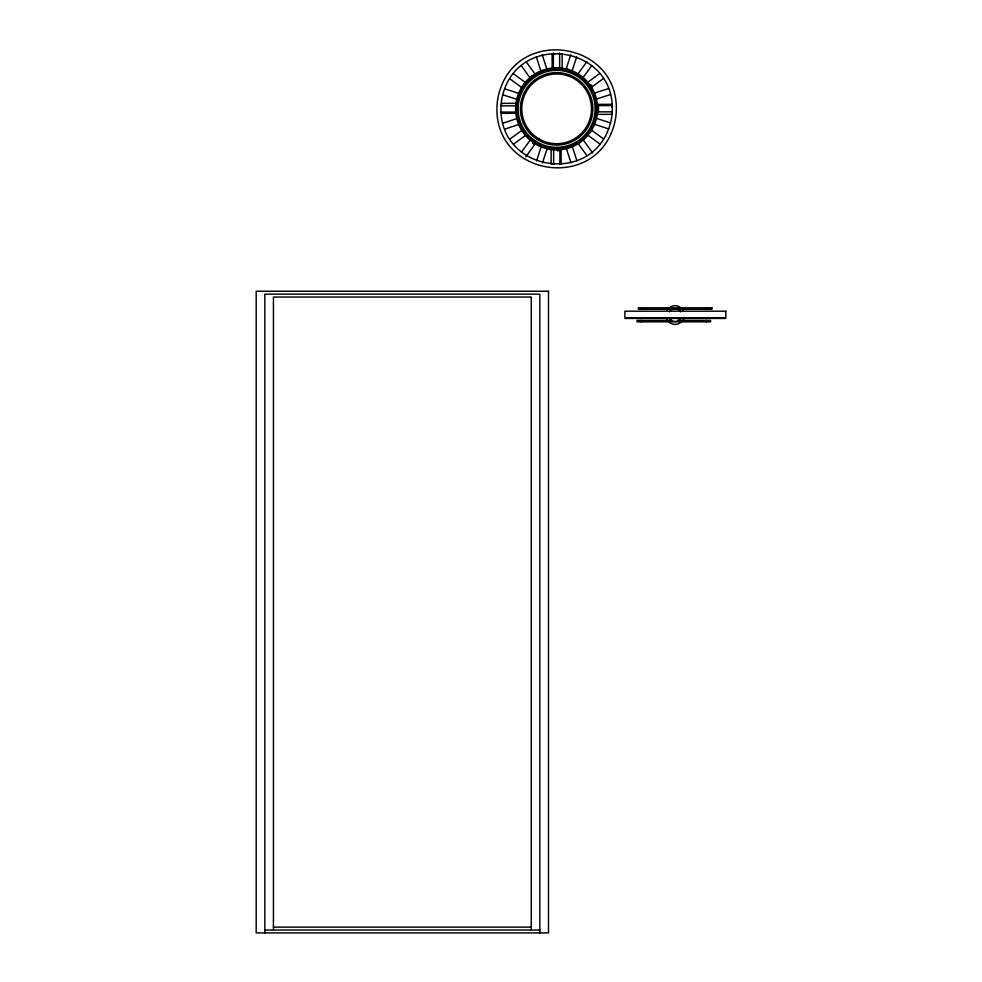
<?xml version="1.0" encoding="UTF-8"?>
<svg xmlns="http://www.w3.org/2000/svg" width="982" height="982" viewBox="0 0 982 982"><rect width="100%" height="100%" fill="white"/><g stroke="black" fill="none" stroke-linecap="round" stroke-linejoin="round"><path stroke-width="1.47" d="M570.751 54.845L566.221 68.801L568.603 69.575M536.565 160.901L541.094 146.944M572.162 70.729L576.704 56.772M542.506 162.828L547.035 148.871M523.725 84.317L525.186 82.292L513.316 73.662M578.128 73.724L586.745 61.854M521.454 152.149L530.084 140.279M583.173 77.394L591.802 65.524M525.812 156.789L535.141 143.949L533.116 142.476M531.9 76.08L529.875 77.541L521.258 65.671M587.923 82.083L599.793 73.466M509.793 139.162L521.663 130.532M603.464 78.511L591.594 87.14L590.121 85.115M513.463 144.219L525.333 135.59M594.662 93.069L608.607 88.527M502.723 123.204L516.667 118.662M596.59 99.01L610.546 94.468M504.65 129.145L518.606 124.604M554.99 53.74L552.13 53.74L552.13 68.531M559.274 53.74L562.134 53.74L562.134 68.531M517.354 103.343L501.532 103.343L501.532 106.191M596.553 104.338L611.725 104.338L611.725 107.198M612.338 105.59L597.67 105.59L597.67 111.838L612.338 111.838M500.918 105.835L515.587 105.835M500.918 112.083L515.587 112.083M501.532 113.335L516.323 113.335M596.553 114.342L611.725 114.342L611.725 111.482M557.383 149.878L559.875 149.878L559.875 164.546M557.383 150.7L559.875 150.7M553.983 163.933L551.135 163.933L551.135 148.761M724.102 317.702L626.602 317.702L626.676 318.413M671.602 320.402L637.036 320.402L637.036 321.851L710.649 321.851L710.649 320.402L677.641 320.402M273.438 927.131L531.25 927.131M264.845 930.015L539.842 930.015M596.663 118.429L610.62 122.959M504.576 88.773L518.521 93.302M594.736 124.37L608.693 128.912M502.637 94.714L516.593 99.243M591.741 130.336L603.611 138.953M588.071 135.381L599.941 144.01M509.94 78.928L521.516 87.349M532.625 143.151L534.65 144.612M590.796 84.636L592.256 86.661M583.382 140.131L592.711 152.971M526.303 62.001L534.932 73.871M578.324 143.802L586.954 155.672M572.408 146.87L576.937 160.815M542.26 54.918L546.802 68.875M566.454 148.798L570.996 162.754M536.319 56.858L540.861 70.814M723.452 317.702L723.452 318.413M707.556 307.82L707.556 309.256M706.316 320.402L706.316 321.851M642.645 307.82L642.645 309.256M641.406 320.402L641.406 321.851M637.072 317.702L637.072 318.413M598.492 105.59L598.492 111.838M561.127 148.761L561.127 163.933M559.63 53.126L559.63 67.795M553.627 149.878L553.627 164.546M553.382 53.126L553.382 67.795M539.842 932.9L539.842 294.146L264.845 294.146L264.845 932.9M531.25 930.015L531.25 297.03L273.438 297.03L273.438 930.015M684.159 317.505A9.378 9.378 0 0 1 683.227 319.764M681.729 321.703A9.378 9.378 0 0 1 668.46 321.703M666.974 319.764A9.378 9.378 0 0 1 666.029 317.505M666.974 310.373A9.378 9.378 0 0 1 668.46 308.434M670.399 306.949A9.378 9.378 0 0 1 679.789 306.949M681.729 308.434A9.378 9.378 0 0 1 683.227 310.373M680.686 318.303A6.457 6.457 0 0 1 669.503 318.303M669.503 311.846A6.457 6.457 0 0 1 680.686 311.846M497.628 99.489C486.839 177.3 601.843 195.516 615.628 118.184C626.418 40.372 511.413 22.156 497.628 99.489M501.593 100.115C491.528 172.709 598.811 189.698 611.676 117.558C621.729 44.963 514.458 27.975 501.593 100.115M548.496 291.249L256.192 291.249L256.192 932.9L548.496 932.9L548.496 291.249M711.925 307.82L638.312 307.82L638.312 309.256L711.925 309.256L711.925 307.82M725.808 311.196L624.883 311.196L624.883 318.413L725.808 318.413L725.808 311.196M539.204 139.014A34.849 34.849 0 0 0 591.483 108.842A34.849 34.849 0 0 0 539.204 78.658A34.849 34.849 0 0 0 539.204 139.014M531.004 134.46A36.236 36.236 0 0 0 591.63 118.221A36.236 36.236 0 0 0 547.256 73.834A36.236 36.236 0 0 0 531.004 134.46M536.761 143.249A39.734 39.734 0 0 0 596.369 108.842A39.734 39.734 0 0 0 536.761 74.423A39.734 39.734 0 0 0 536.761 143.249M535.006 143.716A41.035 41.035 0 0 0 597.645 110.119A41.035 41.035 0 0 0 537.24 72.668A41.035 41.035 0 0 0 535.006 143.716M536.098 141.396A38.494 38.494 0 0 0 595.092 110.352A38.494 38.494 0 0 0 538.701 74.779A38.494 38.494 0 0 0 536.098 141.396"/></g></svg>
